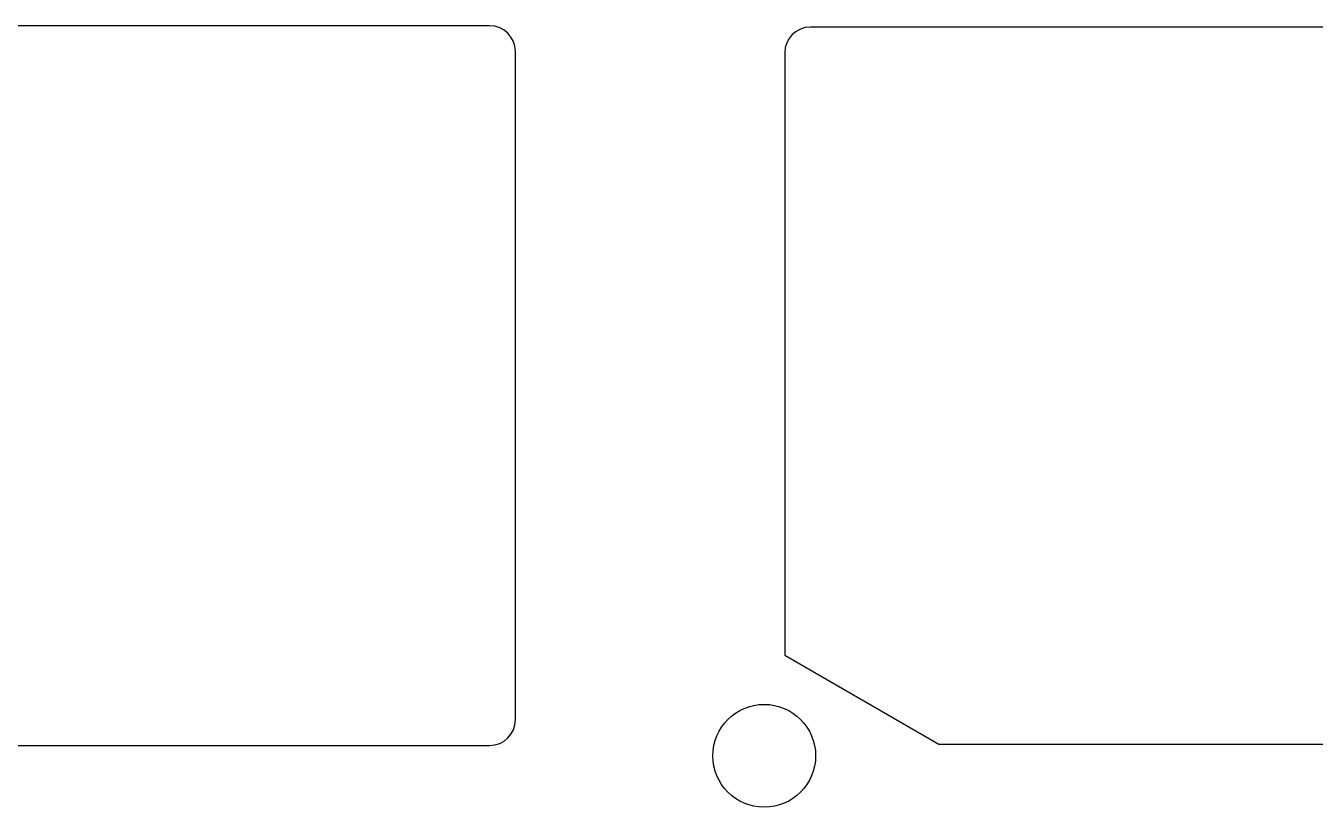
# Model space of a CAD drawing. Header units: millimetres. Extents: x -10 to 277, y -95 to 18.
# Drawn here: x 226.43 to 251.52, y -8.2 to 7 of the extents above; entities that cross this region are included whole.
import ezdxf

# ---------------------------------------------------------------- set-up
doc = ezdxf.new("R2010")
doc.units = ezdxf.units.MM
doc.header["$MEASUREMENT"] = 0
doc.layers.get('0').update_dxf_attribs({"linetype": 'CONTINUOUS'})
doc.layers.add('Edge.Cuts', color=53, linetype='CONTINUOUS')

msp = doc.modelspace()

# ---------------------------------------------------------------- linework, layer by layer
msp.add_lwpolyline([(241.2, 6.475), (241.2, -5.243), (244.2, -6.975), (270.2, -6.975), (273.2, -5.243), (273.2, 6.475, 0.414213562), (272.7, 6.975), (241.7, 6.975, 0.414212391)], format="xyb", close=True)
msp.add_circle((240.8, -7.2), 1)
at = {"layer": 'Edge.Cuts', "linetype": 'Continuous'}
for p, q in [((235.458916, 7), (221.858916, 7)), ((235.958916, -6.5), (235.958916, 6.5)), ((221.858916, -7), (235.458916, -7))]:
    msp.add_line(p, q, dxfattribs=at)
at = {"layer": 'Edge.Cuts'}
for centre, start, end in [((235.458916, 6.5), 0, 90), ((235.458916, -6.5), 270, 0)]:
    msp.add_arc(centre, 0.5, start, end, dxfattribs=at)

doc.saveas('drawing.dxf')
